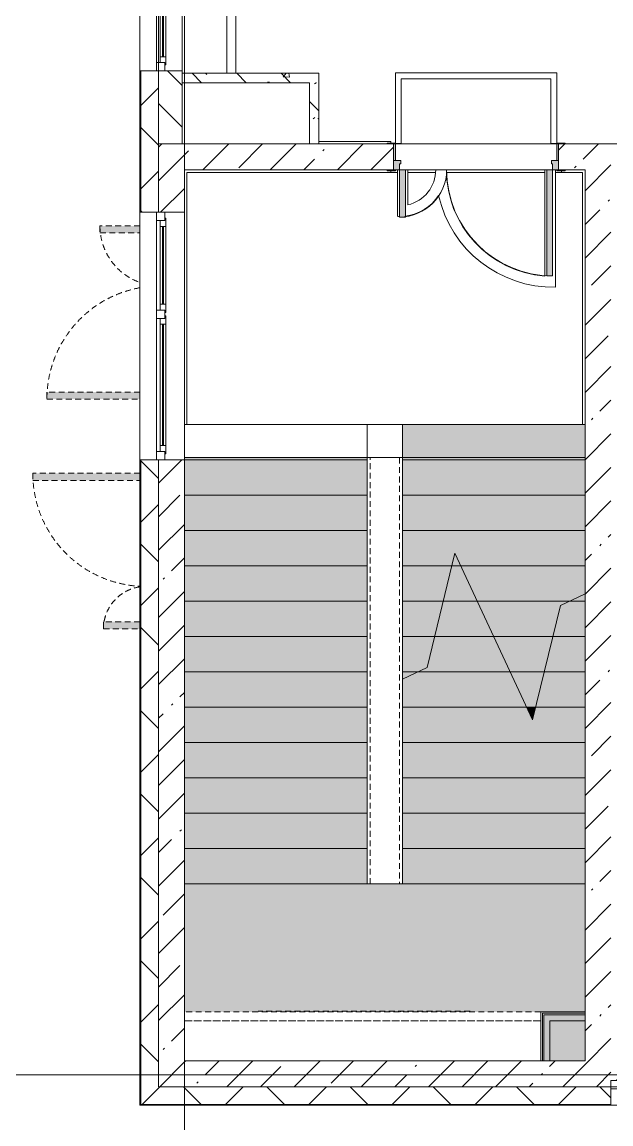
# Model space of a CAD drawing. Header units: millimetres. Extents: x 11693 to 241752, y -8553 to 29926.
# Drawn here: x 88470 to 93470, y -416 to 8935 of the extents above; entities that cross this region are included whole.
import ezdxf

# ---------------------------------------------------------------- set-up
doc = ezdxf.new("R2010")
doc.units = ezdxf.units.MM
doc.linetypes.add('200_ШТРИХ__ш1_п0_6_', pattern=[80, 50, -30])
doc.linetypes.add('Осевая', pattern=[1587.5, 317.5, -238.125, 793.75, -238.125])
for name, color, linetype, lineweight in [('A-DETL-MBND', 7, '200_ШТРИХ__ш1_п0_6_', 9), ('A-GLAZ-2', 7, 'Continuous', 5), ('A-WALL-2', 7, 'Continuous', 9), ('A-WALL-5', 7, 'Continuous', 5), ('I-WALL-3', 7, 'Continuous', 5), ('S-STRS-4', 7, 'Continuous', 5), ('S-STRS-MBND-1', 7, 'Continuous', 5), ('Оси', 7, 'Continuous', 9), ('Оси-2', 7, 'Осевая', 9)]:
    doc.layers.add(name, color=color, linetype=linetype, lineweight=lineweight)
for name, color, linetype, lineweight, true_color in [('A-DOOR-2', 7, 'Continuous', 5, 0xaaaaaa), ('A-DOOR-3', 7, 'Continuous', 5, 0xe2e2e2), ('A-DOOR-FRAM-2', 7, 'Continuous', 5, 0xe2e2e2), ('A-DOOR-FRAM-3', 7, 'Continuous', 5, 0xaaaaaa), ('A-FLOR-1', 7, 'Continuous', 5, 0xaaaaaa), ('I-WALL-2', 7, 'Continuous', 9, 0xe7e7e7), ('I-WALL-5', 7, 'Continuous', 5, 0x787878)]:
    doc.layers.add(name, color=color, linetype=linetype, lineweight=lineweight, true_color=true_color)
doc.layers.add('S-STRS-3', color=7, linetype='Continuous', lineweight=15, true_color=0xd7cdc4, transparency=1)
pattern_1 = [(45, (89739.8, 0), (-353.5534, 353.5534), []), (135, (89739.8, 0), (-353.5534, -353.5534), [])]
pattern_2 = [(45, (89739.8, 0), (-285.123, 285.123), []), (45, (90024.94, 0), (-285.123, 285.123), [504.031, -100.806, 16.764, -84.042])]
pattern_3 = [(135, (89739.8, 0), (-377.17, -377.17), [533.4, -88.9, 17.78, -88.9]), (135, (89739.8, 376.94), (-377.17, -377.17), []), (50, (89739.8, 0), (637.645, -55.787), [66.675, -733.425]), (355, (89739.8, 0), (-123.35, 668.7), [53.34, -586.74]), (100.451, (89792.95, -4.65), (514.3, 612.91), [56.665, -623.315]), (46.184, (89739.8, 177.8), (948.78, -147.15), [100.01, -1100.14]), (96.636, (89818.9, 165.5), (830.91, 866), [85, -934.97]), (351.184, (89739.8, 177.8), (830.92, 865.99), [80.01, -880.11]), (21, (89828.7, 133.35), (530.65, -357.928), [66.675, -733.425]), (326, (89828.7, 133.35), (216.31, 644.66), [53.34, -586.74]), (71.451, (89872.94, 103.5), (746.96, 286.724), [56.665, -623.315]), (37.5, (89739.81, 0), (10.8105, 295.9426), [16.764, -562.864, 16.764, -578.866, -588.962]), (37.5, (89739.81, 0), (10.8105, 295.9426), [-1175.258, 16.764, -572.198]), (7.5, (89739.8, 0), (233.869, 350.632), [16.764, -322.834, 16.764, -549.529, -224.472]), (7.5, (89739.8, 0), (233.869, 350.632), [-905.89, 16.764, -207.708]), (327.5, (89541.57, 0), (474.568, -20.051), [16.764, -205.486, 16.764, -676.656, -920.115]), (327.5, (89541.57, 0), (474.568, -20.051), [-915.67, 16.764, -903.35]), (317.5, (89452.67, 0), (518.452, 88.993), [16.764, -272.16, 16.764, -443.738, -653.415]), (317.5, (89452.67, 0), (518.452, 88.993), [-749.427, 16.764, -636.65])]

# ---------------------------------------------------------------- blocks, each defined once
blk = doc.blocks.new('120_Окно_СКБ_1Ст - 120_Окно_СКБ_1Ст 900х2500_h_-V81-Общий план 2 этажа с размещением фрагментов 2_1-2_7')
at = {"layer": 'A-GLAZ-2'}
for p, q in [((-450, -127), (-450, -57)), ((-450, -57), (-380, -57)), ((450, -57), (-450, -57)), ((-380, -57), (-380, -127)), ((380, -87), (-380, -87)), ((-380, -87), (-380, -127)), ((-330, -137), (-330, -87)), ((330, -137), (330, -87)), ((380, -127), (380, -57)), ((380, -57), (450, -57)), ((380, -127), (380, -87)), ((450, -57), (450, -127)), ((-380, -127), (-450, -127)), ((-450, -127), (-430, -127)), ((-380, -127), (-400, -127)), ((-400, -127), (-400, -137)), ((-400, -137), (400, -137)), ((400, -137), (-400, -137)), ((-330, -107), (330, -107)), ((330, -117), (-330, -117)), ((450, -127), (380, -127)), ((400, -127), (380, -127)), ((400, -137), (400, -127)), ((430, -127), (450, -127))]:
    blk.add_line(p, q, dxfattribs=at)
blk = doc.blocks.new('110_Дверь_СКБ_2Ст - Д-1 Лестничная клетка EIS60-24280000-Общий план 2 этажа с размещением фрагментов 2_1-2_7')
at = {"layer": 'A-DOOR-3'}
for points in [[(-637.5, 1010), (-637.5, 110), (-587.5, 110), (-587.5, 1010)], [(612.5, 510), (612.5, 110), (662.5, 110), (662.5, 510)], [(712.5, 30), (697.5, 30), (697.5, -110), (712.5, -110), (712.5, -66.3)]]:
    blk.add_hatch(color=256, dxfattribs=at).paths.add_polyline_path(points)
h = blk.add_hatch(color=256, dxfattribs=at)
h.paths.add_polyline_path([(662.5, 110), (662.5, 60), (652.5, 60), (652.5, 30), (712.5, 30), (712.5, 110)])
h.paths.add_polyline_path([(-637.5, 110), (-687.5, 110), (-687.5, 30), (-627.5, 30), (-627.5, 60), (-637.5, 60)])
at = {"layer": 'A-DOOR-FRAM-2'}
for points in [[(-742.5, 118), (-742.5, 110), (-672.5, 110), (-672.5, 118)], [(697.5, 118), (697.5, 110), (767.5, 110), (767.5, 118)], [(-672.5, 30), (-687.5, 30), (-687.5, -110), (-672.5, -110), (-672.5, -66.3)], [(-672.5, -110), (-742.5, -110), (-742.5, -118), (-672.5, -118)], [(697.5, -110), (697.5, -118), (767.5, -118), (767.5, -110)]]:
    blk.add_hatch(color=256, dxfattribs=at).paths.add_polyline_path(points)
at = {"layer": 'A-DOOR-2'}
for p, q in [((-637.5, 1010), (-637.5, 110)), ((-587.5, 1010), (-637.5, 1010)), ((-587.5, 110), (-587.5, 1010)), ((662.5, 510), (612.5, 510)), ((612.5, 510), (612.5, 110)), ((662.5, 110), (662.5, 510)), ((-637.5, 110), (-587.5, 110)), ((612.5, 110), (662.5, 110))]:
    blk.add_line(p, q, dxfattribs=at)
for centre, radius, start, end in [((-637.5, 110), 900, 0, 90), ((662.5, 110), 400, 90, 180)]:
    blk.add_arc(centre, radius, start, end, dxfattribs=at)
at = {"layer": 'A-DOOR-FRAM-3'}
for p, q in [((-672.5, 118), (-742.5, 118)), ((-742.5, 118), (-742.5, 110)), ((-742.5, 110), (-672.5, 110)), ((-637.5, 110), (-687.5, 110)), ((-687.5, 110), (-687.5, 30)), ((-672.5, 110), (-672.5, 118)), ((-637.5, 60), (-637.5, 110)), ((662.5, 110), (662.5, 60)), ((712.5, 110), (662.5, 110)), ((767.5, 118), (697.5, 118)), ((697.5, 118), (697.5, 110)), ((697.5, 110), (767.5, 110)), ((712.5, 30), (712.5, 110)), ((767.5, 110), (767.5, 118)), ((-687.5, 30), (-627.5, 30)), ((-672.5, 30), (-687.5, 30)), ((-687.5, 30), (-687.5, -110)), ((-672.5, -110), (-672.5, 30)), ((-627.5, 60), (-637.5, 60)), ((-627.5, 30), (-627.5, 60)), ((662.5, 60), (652.5, 60)), ((652.5, 60), (652.5, 30)), ((652.5, 30), (712.5, 30)), ((712.5, 30), (697.5, 30)), ((697.5, 30), (697.5, -110)), ((712.5, -110), (712.5, 30)), ((-672.5, -110), (-742.5, -110)), ((-742.5, -110), (-742.5, -118)), ((-742.5, -118), (-672.5, -118)), ((-687.5, -110), (-672.5, -110)), ((-672.5, -118), (-672.5, -110)), ((697.5, -110), (712.5, -110)), ((767.5, -110), (697.5, -110)), ((697.5, -110), (697.5, -118)), ((697.5, -118), (767.5, -118)), ((767.5, -118), (767.5, -110))]:
    blk.add_line(p, q, dxfattribs=at)
blk = doc.blocks.new('120_Окно_СКБ_2Ст - 120_Окно_СКБ_2Ст 2100х2500 _мал створка справа_-22445857-Общий план 2 этажа с размещением фрагментов 2_1-2_7')
at = {"layer": 'A-GLAZ-2'}
for p, q in [((-1050, -127), (-1050, -57)), ((-1050, -57), (-980, -57)), ((1050, -57), (-1050, -57)), ((-980, -57), (-980, -127)), ((150, -87), (-980, -87)), ((-980, -87), (-980, -127)), ((-930, -137), (-930, -87)), ((100, -137), (100, -87)), ((150, -127), (150, -57)), ((150, -57), (220, -57)), ((150, -127), (150, -87)), ((220, -57), (220, -127)), ((980, -87), (220, -87)), ((220, -87), (220, -127)), ((270, -137), (270, -87)), ((930, -137), (930, -87)), ((980, -127), (980, -57)), ((980, -57), (1050, -57)), ((980, -127), (980, -87)), ((1050, -57), (1050, -127)), ((-980, -127), (-1050, -127)), ((-1050, -127), (-1000, -127)), ((-980, -127), (-1000, -127)), ((-1000, -127), (-1000, -137)), ((-1000, -137), (170, -137)), ((170, -137), (-1000, -137)), ((-930, -107), (100, -107)), ((100, -117), (-930, -117)), ((220, -127), (150, -127)), ((170, -127), (150, -127)), ((170, -127), (200, -127)), ((170, -137), (170, -127)), ((220, -127), (200, -127)), ((200, -127), (200, -137)), ((200, -137), (1000, -137)), ((1000, -137), (200, -137)), ((270, -107), (930, -107)), ((930, -117), (270, -117)), ((1050, -127), (980, -127)), ((1000, -127), (980, -127)), ((1000, -127), (1050, -127)), ((1000, -137), (1000, -127))]:
    blk.add_line(p, q, dxfattribs=at)
blk = doc.blocks.new('120_Окно_СКБ_2Ст - 120_Окно_СКБ_2Ст 2100х2400 _мал створка справа_-22446225-Общий план 2 этажа с размещением фрагментов 2_1-2_7')
at = {"layer": 'A-GLAZ-2'}
for p, q in [((-1050, -127), (-1050, -57)), ((-1050, -57), (-980, -57)), ((1050, -57), (-1050, -57)), ((-980, -57), (-980, -127)), ((150, -87), (-980, -87)), ((-980, -87), (-980, -127)), ((-930, -137), (-930, -87)), ((100, -137), (100, -87)), ((150, -127), (150, -57)), ((150, -57), (220, -57)), ((150, -127), (150, -87)), ((220, -57), (220, -127)), ((980, -87), (220, -87)), ((220, -87), (220, -127)), ((270, -137), (270, -87)), ((930, -137), (930, -87)), ((980, -127), (980, -57)), ((980, -57), (1050, -57)), ((980, -127), (980, -87)), ((1050, -57), (1050, -127)), ((-980, -127), (-1050, -127)), ((-1050, -127), (-1000, -127)), ((-980, -127), (-1000, -127)), ((-1000, -127), (-1000, -137)), ((-1000, -137), (170, -137)), ((170, -137), (-1000, -137)), ((-930, -107), (100, -107)), ((100, -117), (-930, -117)), ((220, -127), (150, -127)), ((170, -127), (150, -127)), ((170, -127), (200, -127)), ((170, -137), (170, -127)), ((220, -127), (200, -127)), ((200, -127), (200, -137)), ((200, -137), (1000, -137)), ((1000, -137), (200, -137)), ((270, -107), (930, -107)), ((930, -117), (270, -117)), ((1050, -127), (980, -127)), ((1000, -127), (980, -127)), ((1000, -127), (1050, -127)), ((1000, -137), (1000, -127))]:
    blk.add_line(p, q, dxfattribs=at)
blk = doc.blocks.new('110_Дверь_СКБ_2Ст_Наружная - ДН-1_л__ Двухстворчатая 1350 х3200 _ЛК_ в свету с верхним остеклением 2-22796854-Общий план 2 этажа с размещением фрагментов 2_1-2_7')
at = {"layer": 'A-DETL-MBND'}
for points in [[(-715.5, 869), (-715.5, 79), (-655.5, 79), (-655.5, 869)], [(694.5, 419), (694.5, 79), (754.5, 79), (754.5, 419)]]:
    blk.add_hatch(color=256, dxfattribs=at).paths.add_polyline_path(points)
for p, q in [((-715.5, 869), (-715.5, 79)), ((-655.5, 869), (-715.5, 869)), ((-655.5, 79), (-655.5, 869)), ((754.5, 419), (694.5, 419)), ((694.5, 419), (694.5, 79)), ((754.5, 79), (754.5, 419))]:
    blk.add_line(p, q, dxfattribs=at)
for centre, radius, start, end in [((-715.5, -91), 960, 10.26296, 90), ((754.5, -91), 510, 90, 160.40155)]:
    blk.add_arc(centre, radius, start, end, dxfattribs=at)
blk = doc.blocks.new('110_Дверь_СКБ_2Ст_Наружная - ДН-3_л__ Двухстворчатая 1200 х3200 из подвала EI30-23666533-Общий план 2 этажа с размещением фрагментов 2_1-2_7')
at = {"layer": 'A-DETL-MBND'}
for points in [[(619.5, 79), (679.5, 79), (679.5, 989), (619.5, 989), (619.5, 834.9)], [(-640.5, 79), (-580.5, 79), (-580.5, 389), (-640.5, 389)]]:
    blk.add_hatch(color=256, dxfattribs=at).paths.add_polyline_path(points)
for p, q in [((679.5, 989), (619.5, 989)), ((619.5, 989), (619.5, 79)), ((679.5, 79), (679.5, 989)), ((-640.5, 389), (-640.5, 79)), ((-580.5, 389), (-640.5, 389)), ((-580.5, 79), (-580.5, 389))]:
    blk.add_line(p, q, dxfattribs=at)
for centre, radius, start, end in [((679.5, 29), 960, 90, 176.98148), ((-640.5, 29), 360, 8.16602, 90)]:
    blk.add_arc(centre, radius, start, end, dxfattribs=at)
blk = doc.blocks.new('Съемный металлический экран с перфорацией - E1-31419150-Общий план 2 этажа с размещением фрагментов 2_1-2_7')
at = {"layer": 'A-DETL-MBND'}
h = blk.add_hatch(dxfattribs=at)
h.set_pattern_fill('FP_170', color=256, style=0, pattern_type=2)
h.set_pattern_definition([(0, (-641.03, -520), (0, 254), [68.06, -371.882]), (60, (-514.03, -485.97), (-219.97, 127), [68.06, -371.882]), (120, (-480, -358.97), (-219.97, -127), [68.06, -371.88]), (30, (-572.97, -520), (-5e-05, 508), [68.06, -439.94]), (30, (-699.97, -300.03), (-5e-05, 508), [68.06, -439.94]), (150, (-641.03, -520), (-439.94, -254), [68.06, -439.94]), (150, (-514.03, -300.03), (-439.94, -254), [68.06, -439.94]), (90, (-480, -427.03), (-439.94, 254), [68.06, -439.94]), (90, (-734, -427.03), (-439.94, 254), [68.06, -439.94])])
h.paths.add_polyline_path([(1800, 15), (1800, 20), (0, 15)])
blk.add_line((1800, 20), (0, 20), dxfattribs=at)
blk = doc.blocks.new('Зашивка приборов отопления15 - Зашивка приборов отопления-33281080-Общий план 2 этажа с размещением фрагментов 2_1-2_7')
at = {"layer": 'A-DETL-MBND'}
for p, q in [((3135, 535), (110, 535)), ((3135, 460), (110, 460)), ((110, 460), (3135, 460))]:
    blk.add_line(p, q, dxfattribs=at)
blk = doc.blocks.new('Зашивка приборов отопления42 - Зашивка приборов отопления-33374801-Общий план 2 этажа с размещением фрагментов 2_1-2_7')
at = {"layer": 'A-WALL-5'}
for p, q in [((37471.9, 23439), (35371.9, 23439)), ((37471.9, 23079), (37471.9, 23439)), ((35371.9, 23079), (37471.9, 23079)), ((37471.9, 23079), (35371.9, 23079)), ((35371.9, 23004), (37471.9, 23004)), ((37471.9, 23004), (37471.9, 23079))]:
    blk.add_line(p, q, dxfattribs=at)

msp = doc.modelspace()

# ---------------------------------------------------------------- hatches: boundary and pattern name
at = {"layer": 'A-WALL-5'}
h = msp.add_hatch(dxfattribs=at)
h.set_pattern_fill('FP_49', color=256, style=0, pattern_type=2)
h.set_pattern_definition(pattern_1)
h.paths.add_polyline_path([(89629.8, -100), (89629.8, 5220), (89479.8, 5220), (89479.8, -100)])
h.paths.add_polyline_path([(89479.8, 7320), (89629.8, 7320), (89629.8, 8520), (89479.8, 8520), (89479.8, 7856.3)])
h.paths.add_polyline_path([(89479.8, 10620), (89629.8, 10620), (89629.8, 10900), (89479.8, 10895.5)])
h = msp.add_hatch(dxfattribs=at)
h.set_pattern_fill('FP_59', color=256, style=0, pattern_type=2)
h.set_pattern_definition([(135, (89739.81, 0), (-176.7767, -176.7767), [])])
h.paths.add_polyline_path([(89739.9, 7900), (89829.8, 7900), (89829.8, 8520), (89629.8, 8520), (89629.8, 7900)])
h.paths.add_polyline_path([(89739.9, 10620), (89829.8, 10620), (89829.8, 10900), (89629.8, 10895.5), (89629.8, 10620)])
h = msp.add_hatch(dxfattribs=at)
h.set_pattern_fill('FP_49', color=256, style=0, pattern_type=2)
h.set_pattern_definition(pattern_1)
h.paths.add_polyline_path([(165439.8, -250), (165439.8, -100), (161299.8, -100), (161299.8, -250), (164493.3, -250)])
h.paths.add_polyline_path([(160399.8, -250), (160397.2, -100), (156799.8, -100), (156799.8, -250), (160397.2, -250)])
h.paths.add_polyline_path([(155277.1, -250), (155899.8, -250), (155899.8, -100), (154899.8, -100), (154899.8, -250)])
h.paths.add_polyline_path([(148549.8, -250), (148549.8, -100), (147799.8, -100), (147799.8, -250), (148109, -250)])
h.paths.add_polyline_path([(150649.8, -250), (151799.8, -250), (151799.8, -100), (150649.8, -100)])
h.paths.add_polyline_path([(142149.8, -250), (143049.8, -250), (143049.8, -100), (141649.8, -100), (141649.8, -250), (141964.9, -250)])
h.paths.add_polyline_path([(146899.8, -250), (146899.8, -100), (146149.8, -100), (146149.8, -250), (146649.8, -250)])
h.paths.add_polyline_path([(134796.7, -250), (135049.8, -250), (135049.8, -100), (134676.1, -100), (134676.1, -250)])
h.paths.add_polyline_path([(138549.8, -250), (138549.8, -100), (137149.8, -100), (137149.8, -250), (137868.8, -250)])
h.paths.add_polyline_path([(132748.7, -250), (133776.1, -250), (133772.7, -100), (132399.8, -100), (132399.8, -250)])
h.paths.add_polyline_path([(128779.8, -250), (129299.8, -250), (129299.8, -100), (127729.8, -100), (127729.8, -250), (128652.6, -250)])
h.paths.add_polyline_path([(122749.8, -250), (123609.8, -250), (123609.8, -100), (122749.8, -100)])
h.paths.add_polyline_path([(125629.8, -250), (125629.8, -100), (124509.8, -100), (124509.8, -250), (125580.6, -250)])
h.paths.add_polyline_path([(115899.8, -250), (116149.6, -250), (116149.6, -100), (114549.8, -100), (114549.8, -250), (115340.4, -250)])
h.paths.add_polyline_path([(119436.5, -250), (120649.8, -250), (120649.8, -100), (118949.6, -100), (118949.6, -250)])
h.paths.add_polyline_path([(112268.3, -250), (112449.8, -250), (112449.8, -100), (111349.8, -100), (111349.8, -250)])
h.paths.add_polyline_path([(108172.2, -250), (108549.8, -250), (108549.8, -100), (107899.8, -100), (107899.8, -250)])
h.paths.add_polyline_path([(105849.8, -250), (106999.8, -250), (106999.8, -100), (105849.8, -100)])
h.paths.add_polyline_path([(102028.1, -250), (102749.8, -250), (102749.8, -100), (101399.8, -100), (101399.8, -250)])
h.paths.add_polyline_path([(98299.8, -250), (98299.8, -100), (94369.8, -100), (94369.8, -250), (96908, -250)])
h.paths.add_polyline_path([(93469.8, -250), (93469.8, -100), (89479.8, -100), (89479.8, -250), (93324, -250)])
at = {"layer": 'I-WALL-2'}
for points in [[(93249.8, 460), (93249.8, 510), (92899.8, 510), (92899.8, 460), (92949.8, 460)], [(92949.8, 120), (92949.8, 460), (92899.8, 460), (92899.8, 120)]]:
    msp.add_hatch(color=256, dxfattribs=at).paths.add_polyline_path(points)
at = {"layer": 'I-WALL-3'}
h = msp.add_hatch(dxfattribs=at)
h.set_pattern_fill('FP_57', color=256, style=0, pattern_type=2)
h.set_pattern_definition(pattern_2)
h.paths.add_polyline_path([(89629.8, -100), (89849.8, -100), (89849.8, 5220), (89629.8, 5220), (89629.8, 1170.2)])
h.paths.add_polyline_path([(89629.8, 7320), (89849.8, 7320), (89849.8, 7900), (89629.8, 7900), (89629.8, 7856.3)])
h = msp.add_hatch(dxfattribs=at)
h.set_pattern_fill('FP_57', color=256, style=0, pattern_type=2)
h.set_pattern_definition(pattern_2)
h.paths.add_polyline_path([(89849.8, 7680), (91624.8, 7680), (91624.8, 7900), (89849.8, 7900)])
h.paths.add_polyline_path([(93024.8, 7680), (93249.8, 7680), (93249.8, 7900), (93024.8, 7900), (93024.8, 7730)])
h = msp.add_hatch(dxfattribs=at)
h.set_pattern_fill('FP_57', color=256, style=0, pattern_type=2)
h.set_pattern_definition(pattern_2)
h.paths.add_polyline_path([(93324, -100), (93469.8, -100), (93469.8, 7900), (93249.8, 7900), (93249.8, -100)])
h = msp.add_hatch(dxfattribs=at)
h.set_pattern_fill('FP_57', color=256, style=0, pattern_type=2)
h.set_pattern_definition(pattern_2)
h.paths.add_polyline_path([(93249.8, -100), (93249.8, 120), (89849.8, 120), (89849.8, -100), (92812, -100)])
at = {"layer": 'I-WALL-5'}
h = msp.add_hatch(dxfattribs=at)
h.set_pattern_fill('FP_68', color=256, style=0, pattern_type=2)
h.set_pattern_definition(pattern_3)
h.paths.add_polyline_path([(90763.9, 8420), (90989.8, 8420), (90989.8, 8500), (89829.8, 8500), (89829.8, 8420)])
h = msp.add_hatch(dxfattribs=at)
h.set_pattern_fill('FP_68', color=256, style=0, pattern_type=2)
h.set_pattern_definition(pattern_3)
h.paths.add_polyline_path([(90989.8, 7900), (90989.8, 8420), (90909.8, 8420), (90909.8, 7900)])
at = {"layer": 'S-STRS-3'}
for points in [[(91699.8, 5220), (93249.8, 5220), (93249.8, 5520), (91699.8, 5520)], [(91399.8, 5220), (91399.8, 5237.9), (89849.8, 5237.9), (89849.8, 5220), (90763.9, 5220)], [(92812, 5220), (93249.8, 5220), (93249.8, 5237.9), (91699.8, 5237.9), (91699.8, 5220)], [(91399.8, 4920), (91399.8, 5220), (89849.8, 5220), (89849.8, 4920), (90763.9, 4920)], [(91699.8, 4920), (93249.8, 4920), (93249.8, 5220), (91699.8, 5220)], [(91699.8, 4920), (93249.8, 4920), (93249.8, 5220), (91699.8, 5220)], [(91399.8, 4620), (91399.8, 4920), (89849.8, 4920), (89849.8, 4620), (90763.9, 4620)], [(92812, 4620), (93249.8, 4620), (93249.8, 4920), (91699.8, 4920), (91699.8, 4620), (92195, 4620)], [(92812, 4620), (93249.8, 4620), (93249.8, 4920), (91699.8, 4920), (91699.8, 4620), (92195, 4620)], [(91399.8, 4320), (91399.8, 4620), (89849.8, 4620), (89849.8, 4320), (90763.9, 4320)], [(91699.8, 4320), (92118.4, 4320), (92144.6, 4428.1), (92195, 4320), (93249.8, 4320), (93249.8, 4620), (91699.8, 4620)], [(92118.4, 4320), (93249.8, 4320), (93249.8, 4620), (91699.8, 4620), (91699.8, 4320), (92045.5, 4320)], [(90763.9, 4020), (91399.8, 4020), (91399.8, 4320), (89849.8, 4320), (89849.8, 4020)], [(92334.9, 4020), (93249.8, 4020), (93249.8, 4320), (91699.8, 4320), (91699.8, 4020), (92195, 4020)], [(91399.8, 3720), (91399.8, 4020), (89849.8, 4020), (89849.8, 3720), (90763.9, 3720)], [(92977.1, 3720), (93249.8, 3720), (93249.8, 4020), (91699.8, 4020), (91699.8, 3720), (92812, 3720)], [(91399.8, 3420), (91399.8, 3720), (89849.8, 3720), (89849.8, 3420)], [(91972.6, 3420), (93249.8, 3420), (93249.8, 3720), (91699.8, 3720), (91699.8, 3420), (91908.4, 3420)], [(89849.8, 3120), (91399.8, 3120), (91399.8, 3420), (89849.8, 3420)], [(91908.4, 3120), (93249.8, 3120), (93249.8, 3420), (91699.8, 3420), (91699.8, 3120), (91831.5, 3120)], [(89849.8, 2820), (91399.8, 2820), (91399.8, 3120), (89849.8, 3120)], [(93249.8, 2820), (93249.8, 3120), (91699.8, 3120), (91699.8, 2820), (92904.2, 2820)], [(92805, 3011.9), (92831.2, 3120), (92754.6, 3120)], [(89849.8, 2520), (91399.8, 2520), (91399.8, 2820), (89849.8, 2820)], [(91699.8, 2520), (93249.8, 2520), (93249.8, 2820), (91699.8, 2820)], [(91399.8, 2220), (91399.8, 2520), (89849.8, 2520), (89849.8, 2220)], [(93249.8, 2220), (93249.8, 2520), (91699.8, 2520), (91699.8, 2220), (92812, 2220)], [(91399.8, 1920), (91399.8, 2220), (89849.8, 2220), (89849.8, 1920)], [(91699.8, 1920), (93249.8, 1920), (93249.8, 2220), (91699.8, 2220)], [(89849.8, 1620), (91399.8, 1620), (91399.8, 1920), (89849.8, 1920)], [(93249.8, 1620), (93249.8, 1920), (91699.8, 1920), (91699.8, 1620), (92812, 1620)]]:
    msp.add_hatch(color=256, dxfattribs=at).paths.add_polyline_path(points)
h = msp.add_hatch(color=256, dxfattribs=at)
h.paths.add_polyline_path([(93118.2, 4020), (93249.8, 4081.4), (93249.8, 4320), (92195, 4320), (92334.9, 4020), (93041.3, 4020)])
h.paths.add_polyline_path([(91699.8, 4020), (92045.5, 4020), (92118.4, 4320), (91699.8, 4320)])
h = msp.add_hatch(color=256, dxfattribs=at)
h.paths.add_polyline_path([(91699.8, 3720), (91972.6, 3720), (92045.5, 4020), (91699.8, 4020)])
h.paths.add_polyline_path([(92977.1, 3720), (93041.3, 3984.1), (93118.2, 4020), (92334.9, 4020), (92474.8, 3720), (92812, 3720)])
h = msp.add_hatch(color=256, dxfattribs=at)
h.paths.add_polyline_path([(92614.7, 3420), (92904.2, 3420), (92977.1, 3720), (92474.8, 3720), (92530.1, 3601.5)])
h.paths.add_polyline_path([(91699.8, 3420), (91831.5, 3420), (91908.4, 3455.9), (91972.6, 3720), (91699.8, 3720), (91699.8, 3601.5)])
h = msp.add_hatch(color=256, dxfattribs=at)
h.paths.add_polyline_path([(92812, 3120), (92831.2, 3120), (92904.2, 3420), (92614.7, 3420), (92754.6, 3120)])
h.paths.add_polyline_path([(91699.8, 3358.6), (91831.5, 3420), (91699.8, 3420)])
h = msp.add_hatch(color=256, dxfattribs=at)
h.paths.add_polyline_path([(93249.8, 120), (93247.5, 460), (92949.8, 460), (92949.8, 120), (93237.1, 120)])
h.paths.add_polyline_path([(92821, 535), (93249.8, 535), (93249.8, 1620), (89849.8, 1620), (89849.8, 535), (92812, 535)])

# ---------------------------------------------------------------- linework, layer by layer
at = {"layer": 'A-DETL-MBND'}
for p, q in [((91424.8, 1620), (91424.8, 5237.9)), ((91674.8, 5237.9), (91674.8, 1620)), ((91424.8, 1620), (91674.8, 1620))]:
    msp.add_line(p, q, dxfattribs=at)
at = {"layer": 'A-FLOR-1'}
for p, q in [((91639.4, 8503.9), (91639.4, 7908)), ((93009.3, 8503.9), (91639.4, 8503.9)), ((91689.4, 7903.9), (91689.4, 8453.9)), ((91689.4, 8453.9), (92959.3, 8453.9)), ((92959.3, 8453.9), (92959.3, 7903.9)), ((93009.3, 7903.9), (93009.3, 8503.9)), ((90989.8, 7920), (91599.8, 7920)), ((91599.8, 7920), (91599.8, 7908)), ((91639.8, 7903.9), (91689.4, 7903.9)), ((92959.3, 7903.9), (93009.3, 7903.9)), ((91599.8, 7672), (91599.8, 7659)), ((91656.6, 7680), (91656.6, 7285.7)), ((91746.6, 7680.2), (91674.8, 7680.2)), ((91746.6, 7383), (91746.6, 7680.2)), ((92072.8, 7680.2), (91982.8, 7680.2)), ((92974.8, 7680.2), (92907.8, 7680.2)), ((92907.8, 7680.2), (92907.8, 6777.9)), ((92997.8, 6685.4), (92997.8, 7680)), ((93049.8, 7659), (93049.8, 7672)), ((91656.6, 7659), (89869.8, 7659)), ((89869.8, 7659), (89869.8, 5520)), ((91746.6, 7659), (91980.8, 7659)), ((92074, 7659), (92907.8, 7659)), ((93228.8, 7659), (92997.8, 7659)), ((93228.8, 5520), (93228.8, 7659)), ((89869.8, 5520), (93228.8, 5520)), ((89849.8, 5237.9), (93249.8, 5237.9))]:
    msp.add_line(p, q, dxfattribs=at)
for centre, radius, start, end in [((91677.8, 7680.2), 305, 283.0427, 0), ((92977.8, 7680.2), 905, 180, 265.56313), ((91677.8, 7680.2), 395, 276.84991, 326.45952), ((92977.8, 7680.2), 995, 192.67054, 271.1511), ((91677.8, 7680.2), 395, 266.92799, 269.56999)]:
    msp.add_arc(centre, radius, start, end, dxfattribs=at)
at = {"layer": 'A-WALL-2'}
for p, q in [((89476.8, 8520), (89476.8, 7320)), ((89479.8, 8520), (89479.8, 7320)), ((89629.8, 8520), (89629.8, 7320)), ((89829.8, 8500), (89829.8, 8420)), ((89629.8, 7900), (89829.8, 7900)), ((90909.8, 7900), (90989.8, 7900)), ((89476.8, 5220), (89476.8, -253)), ((89479.8, 5220), (89479.8, -250)), ((89629.8, 5220), (89629.8, -100)), ((92887.3, 522.5), (93249.8, 522.5)), ((92887.3, 120), (92887.3, 522.5)), ((92899.8, 510), (93249.8, 510)), ((92899.8, 120), (92899.8, 510)), ((93249.8, 460), (93249.8, 535)), ((92874.8, 120), (92949.8, 120)), ((89476.8, -253), (93469.8, -253)), ((89479.8, -250), (93469.8, -250))]:
    msp.add_line(p, q, dxfattribs=at)
at = {"layer": 'A-WALL-5'}
for p, q in [((89471.8, 10895.5), (89471.8, -258)), ((89829.8, 10900), (89829.8, 8500)), ((89829.8, 8520), (89471.8, 8520)), ((89829.8, 7900), (89829.8, 8420)), ((89471.8, 7320), (89629.8, 7320)), ((89629.8, 5220), (89471.8, 5220)), ((93469.8, -100), (89629.8, -100)), ((93469.8, -258), (93469.8, -100)), ((89471.8, -258), (107899.8, -258))]:
    msp.add_line(p, q, dxfattribs=at)
at = {"layer": 'I-WALL-3'}
for p, q in [((89629.8, 8520), (89629.8, 10620)), ((89849.8, 10620), (89849.8, 8500)), ((90989.8, 8500), (89829.8, 8500)), ((89829.8, 8420), (90909.8, 8420)), ((89849.8, 8420), (89849.8, 7900)), ((90909.8, 8420), (90909.8, 7900)), ((90989.8, 7900), (90989.8, 8500)), ((90909.8, 7900), (89829.8, 7900)), ((91569.8, 7900), (90989.8, 7900)), ((91639.8, 7900), (93009.8, 7900)), ((93769.8, 7900), (93079.8, 7900)), ((89849.8, 120), (89849.8, 7680)), ((89849.8, 7680), (91569.8, 7680)), ((91982.8, 7680), (91746.6, 7680)), ((92907.8, 7680), (92072.5, 7680)), ((93079.8, 7680), (93249.8, 7680)), ((93249.8, 7680), (93249.8, 535)), ((89629.8, 7320), (89849.8, 7320)), ((89849.8, 5220), (89629.8, 5220)), ((93249.8, 535), (92874.8, 535)), ((92874.8, 535), (92874.8, 120)), ((92949.8, 460), (93249.8, 460)), ((92949.8, 120), (92949.8, 460)), ((93249.8, 460), (93249.8, 120)), ((92874.8, 120), (89849.8, 120)), ((93249.8, 120), (92949.8, 120)), ((93469.8, -100), (94369.8, -100))]:
    msp.add_line(p, q, dxfattribs=at)
at = {"layer": 'S-STRS-4'}
for p, q in [((89849.8, 5520), (91399.8, 5520)), ((93249.8, 5520), (91699.8, 5520)), ((91699.8, 5520), (91699.8, 5220)), ((93249.8, 5520), (91699.8, 5520)), ((91399.8, 5220), (91399.8, 5237.9)), ((91699.8, 5237.9), (91699.8, 5220)), ((89849.8, 5220), (91399.8, 5220)), ((89849.8, 5220), (91399.8, 5220)), ((91399.8, 4920), (91399.8, 5220)), ((91699.8, 5220), (91699.8, 4920)), ((93249.8, 5220), (91699.8, 5220)), ((93249.8, 5220), (91699.8, 5220)), ((91699.8, 5220), (91699.8, 4920)), ((93249.8, 5220), (91699.8, 5220)), ((93249.8, 5220), (91699.8, 5220)), ((89849.8, 4920), (91399.8, 4920)), ((89849.8, 4920), (91399.8, 4920)), ((91399.8, 4620), (91399.8, 4920)), ((91699.8, 4920), (91699.8, 4620)), ((93249.8, 4920), (91699.8, 4920)), ((93249.8, 4920), (91699.8, 4920)), ((91699.8, 4920), (91699.8, 4620)), ((93249.8, 4920), (91699.8, 4920)), ((93249.8, 4920), (91699.8, 4920)), ((89849.8, 4620), (91399.8, 4620)), ((89849.8, 4620), (91399.8, 4620)), ((91399.8, 4320), (91399.8, 4620)), ((91699.8, 4620), (91699.8, 4320)), ((93249.8, 4620), (91699.8, 4620)), ((93249.8, 4620), (91699.8, 4620)), ((91699.8, 4620), (91699.8, 4320)), ((93249.8, 4620), (91699.8, 4620)), ((93249.8, 4620), (91699.8, 4620)), ((89849.8, 4320), (91399.8, 4320)), ((89849.8, 4320), (91399.8, 4320)), ((91399.8, 4020), (91399.8, 4320)), ((91699.8, 4320), (91699.8, 4020)), ((92118.4, 4320), (91699.8, 4320)), ((92118.4, 4320), (91699.8, 4320)), ((91699.8, 4320), (91699.8, 4020)), ((92118.4, 4320), (91699.8, 4320)), ((92118.4, 4320), (91699.8, 4320)), ((92195, 4320), (92118.4, 4320)), ((92195, 4320), (92118.4, 4320)), ((93249.8, 4320), (92195, 4320)), ((93249.8, 4320), (92195, 4320)), ((93249.8, 4320), (92195, 4320)), ((93249.8, 4320), (92195, 4320)), ((89849.8, 4020), (91399.8, 4020)), ((89849.8, 4020), (91399.8, 4020)), ((91399.8, 3720), (91399.8, 4020)), ((91699.8, 4020), (91699.8, 3720)), ((92045.5, 4020), (91699.8, 4020)), ((92045.5, 4020), (91699.8, 4020)), ((91699.8, 4020), (91699.8, 3720)), ((92045.5, 4020), (91699.8, 4020)), ((92045.5, 4020), (91699.8, 4020)), ((92334.9, 4020), (92045.5, 4020)), ((92334.9, 4020), (92045.5, 4020)), ((93118.2, 4020), (92334.9, 4020)), ((93118.2, 4020), (92334.9, 4020)), ((93118.2, 4020), (92334.9, 4020)), ((93118.2, 4020), (92334.9, 4020)), ((93249.8, 4020), (93118.2, 4020)), ((93249.8, 4020), (93118.2, 4020)), ((89849.8, 3720), (91399.8, 3720)), ((89849.8, 3720), (91399.8, 3720)), ((91399.8, 3420), (91399.8, 3720)), ((91699.8, 3720), (91699.8, 3420)), ((91972.6, 3720), (91699.8, 3720)), ((91972.6, 3720), (91699.8, 3720)), ((91699.8, 3720), (91699.8, 3420)), ((91972.6, 3720), (91699.8, 3720)), ((91972.6, 3720), (91699.8, 3720)), ((92474.8, 3720), (91972.6, 3720)), ((92474.8, 3720), (91972.6, 3720)), ((92977.1, 3720), (92474.8, 3720)), ((92977.1, 3720), (92474.8, 3720)), ((92977.1, 3720), (92474.8, 3720)), ((92977.1, 3720), (92474.8, 3720)), ((93249.8, 3720), (92977.1, 3720)), ((93249.8, 3720), (92977.1, 3720)), ((89849.8, 3420), (91399.8, 3420)), ((89849.8, 3420), (91399.8, 3420)), ((91399.8, 3120), (91399.8, 3420)), ((91699.8, 3420), (91699.8, 3358.6)), ((91831.5, 3420), (91699.8, 3420)), ((91831.5, 3420), (91699.8, 3420)), ((91699.8, 3420), (91699.8, 3358.6)), ((91831.5, 3420), (91699.8, 3420)), ((91831.5, 3420), (91699.8, 3420)), ((92614.7, 3420), (91831.5, 3420)), ((92614.7, 3420), (91831.5, 3420)), ((92904.2, 3420), (92614.7, 3420)), ((92904.2, 3420), (92614.7, 3420)), ((92904.2, 3420), (92614.7, 3420)), ((92904.2, 3420), (92614.7, 3420)), ((93249.8, 3420), (92904.2, 3420)), ((93249.8, 3420), (92904.2, 3420)), ((91699.8, 3358.6), (91699.8, 3120)), ((89849.8, 3120), (91399.8, 3120)), ((89849.8, 3120), (91399.8, 3120)), ((91399.8, 2820), (91399.8, 3120)), ((91699.8, 3120), (91699.8, 2820)), ((92754.6, 3120), (91699.8, 3120)), ((92754.6, 3120), (91699.8, 3120)), ((92831.2, 3120), (92754.6, 3120)), ((92831.2, 3120), (92754.6, 3120)), ((92831.2, 3120), (92754.6, 3120)), ((92831.2, 3120), (92754.6, 3120)), ((93249.8, 3120), (92831.2, 3120)), ((93249.8, 3120), (92831.2, 3120)), ((89849.8, 2820), (91399.8, 2820)), ((89849.8, 2820), (91399.8, 2820)), ((91399.8, 2520), (91399.8, 2820)), ((91699.8, 2820), (91699.8, 2520)), ((93249.8, 2820), (91699.8, 2820)), ((93249.8, 2820), (91699.8, 2820)), ((89849.8, 2520), (91399.8, 2520)), ((89849.8, 2520), (91399.8, 2520)), ((91399.8, 2220), (91399.8, 2520)), ((91699.8, 2520), (91699.8, 2220)), ((93249.8, 2520), (91699.8, 2520)), ((93249.8, 2520), (91699.8, 2520)), ((89849.8, 2220), (91399.8, 2220)), ((89849.8, 2220), (91399.8, 2220)), ((91399.8, 1920), (91399.8, 2220)), ((91699.8, 2220), (91699.8, 1920)), ((93249.8, 2220), (91699.8, 2220)), ((93249.8, 2220), (91699.8, 2220)), ((89849.8, 1920), (91399.8, 1920)), ((89849.8, 1920), (91399.8, 1920)), ((91399.8, 1620), (91399.8, 1920)), ((91699.8, 1920), (91699.8, 1620)), ((93249.8, 1920), (91699.8, 1920)), ((93249.8, 1920), (91699.8, 1920)), ((89849.8, 1620), (91399.8, 1620)), ((89849.8, 1620), (91399.8, 1620)), ((91699.8, 1620), (91399.8, 1620)), ((93249.8, 1620), (91699.8, 1620)), ((93249.8, 1620), (91699.8, 1620))]:
    msp.add_line(p, q, dxfattribs=at)
at = {"layer": 'S-STRS-MBND-1'}
for p, q in [((89849.8, 5520), (91399.8, 5520)), ((89849.8, 1620), (89849.8, 5520)), ((91399.8, 1620), (91399.8, 5520)), ((89849.8, 5220), (91399.8, 5220)), ((89849.8, 5220), (91399.8, 5220)), ((89849.8, 4920), (91399.8, 4920)), ((89849.8, 4920), (91399.8, 4920)), ((89849.8, 4620), (91399.8, 4620)), ((89849.8, 4620), (91399.8, 4620)), ((91908.4, 3455.9), (92144.6, 4428.1)), ((92144.6, 4428.1), (92805, 3011.9)), ((89849.8, 4320), (91399.8, 4320)), ((89849.8, 4320), (91399.8, 4320)), ((92195, 4320), (92118.4, 4320)), ((92195, 4320), (92118.4, 4320)), ((93041.3, 3984.1), (93249.8, 4081.4)), ((89849.8, 4020), (91399.8, 4020)), ((89849.8, 4020), (91399.8, 4020)), ((92334.9, 4020), (92045.5, 4020)), ((92334.9, 4020), (92045.5, 4020)), ((92805, 3011.9), (93041.3, 3984.1)), ((93249.8, 4020), (93118.2, 4020)), ((93249.8, 4020), (93118.2, 4020)), ((89849.8, 3720), (91399.8, 3720)), ((89849.8, 3720), (91399.8, 3720)), ((92474.8, 3720), (91972.6, 3720)), ((92474.8, 3720), (91972.6, 3720)), ((93249.8, 3720), (92977.1, 3720)), ((93249.8, 3720), (92977.1, 3720)), ((89849.8, 3420), (91399.8, 3420)), ((89849.8, 3420), (91399.8, 3420)), ((91699.8, 3358.6), (91908.4, 3455.9)), ((92614.7, 3420), (91831.5, 3420)), ((92614.7, 3420), (91831.5, 3420)), ((93249.8, 3420), (92904.2, 3420)), ((93249.8, 3420), (92904.2, 3420)), ((93249.8, 3420), (93249.8, 1620)), ((91699.8, 3358.6), (91699.8, 1620)), ((89849.8, 3120), (91399.8, 3120)), ((89849.8, 3120), (91399.8, 3120)), ((92754.6, 3120), (91699.8, 3120)), ((92754.6, 3120), (91699.8, 3120)), ((93249.8, 3120), (92831.2, 3120)), ((93249.8, 3120), (92831.2, 3120)), ((89849.8, 2820), (91399.8, 2820)), ((89849.8, 2820), (91399.8, 2820)), ((93249.8, 2820), (91699.8, 2820)), ((93249.8, 2820), (91699.8, 2820)), ((89849.8, 2520), (91399.8, 2520)), ((89849.8, 2520), (91399.8, 2520)), ((93249.8, 2520), (91699.8, 2520)), ((93249.8, 2520), (91699.8, 2520)), ((89849.8, 2220), (91399.8, 2220)), ((89849.8, 2220), (91399.8, 2220)), ((93249.8, 2220), (91699.8, 2220)), ((93249.8, 2220), (91699.8, 2220)), ((89849.8, 1920), (91399.8, 1920)), ((89849.8, 1920), (91399.8, 1920)), ((93249.8, 1920), (91699.8, 1920)), ((93249.8, 1920), (91699.8, 1920)), ((89849.8, 1620), (89849.8, 120)), ((89849.8, 1620), (91399.8, 1620)), ((89849.8, 1620), (91399.8, 1620)), ((91699.8, 1620), (91399.8, 1620)), ((93249.8, 1620), (91699.8, 1620)), ((93249.8, 1620), (91699.8, 1620)), ((93249.8, 120), (93249.8, 1620)), ((89849.8, 120), (93249.8, 120))]:
    msp.add_line(p, q, dxfattribs=at)
at = {"layer": 'Оси'}
for p, q in [((89849.8, 5439), (89849.8, 15380)), ((89849.8, -4552.8), (89849.8, 5388.2)), ((83512.2, 0), (96012.2, 0))]:
    msp.add_line(p, q, dxfattribs=at)
at = {"layer": 'Оси-2'}
msp.add_line((89849.8, 5388.2), (89849.8, 5439), dxfattribs=at)

# ---------------------------------------------------------------- block references
at = {"layer": 'A-DETL-MBND', "rotation": 89.99999999999991}
for name, p in [('110_Дверь_СКБ_2Ст_Наружная - ДН-1_л__ Двухстворчатая 1350 х3200 _ЛК_ в свету с верхним остеклением 2-22796854-Общий план 2 этажа с размещением фрагментов 2_1-2_7', (89550.8, 6450.5)), ('110_Дверь_СКБ_2Ст_Наружная - ДН-3_л__ Двухстворчатая 1200 х3200 из подвала EI30-23666533-Общий план 2 этажа с размещением фрагментов 2_1-2_7', (89550.8, 4425.5))]:
    msp.add_blockref(name, p, dxfattribs=at)
at = {"layer": 'A-DETL-MBND'}
for name, p in [('Зашивка приборов отопления15 - Зашивка приборов отопления-33281080-Общий план 2 этажа с размещением фрагментов 2_1-2_7', (89739.8, 0)), ('Съемный металлический экран с перфорацией - E1-31419150-Общий план 2 этажа с размещением фрагментов 2_1-2_7', (90473.8, 520))]:
    msp.add_blockref(name, p, dxfattribs=at)
at = {"layer": 'A-DOOR-2', "rotation": 180}
msp.add_blockref('110_Дверь_СКБ_2Ст - Д-1 Лестничная клетка EIS60-24280000-Общий план 2 этажа с размещением фрагментов 2_1-2_7', (92337.3, 7790), dxfattribs=at)
at = {"layer": 'A-GLAZ-2'}
for name, p, rotation in [('120_Окно_СКБ_2Ст - 120_Окно_СКБ_2Ст 2100х2500 _мал створка справа_-22445857-Общий план 2 этажа с размещением фрагментов 2_1-2_7', (89554.8, 9570), 89.99999999999993), ('120_Окно_СКБ_2Ст - 120_Окно_СКБ_2Ст 2100х2400 _мал створка справа_-22446225-Общий план 2 этажа с размещением фрагментов 2_1-2_7', (89554.8, 6270), 89.99999999999993), ('120_Окно_СКБ_1Ст - 120_Окно_СКБ_1Ст 900х2500_h_-V81-Общий план 2 этажа с размещением фрагментов 2_1-2_7', (93919.8, -175), 180)]:
    msp.add_blockref(name, p, dxfattribs=dict(at, rotation=rotation))
at = {"layer": 'A-WALL-5', "rotation": 90.0000000000001}
msp.add_blockref('Зашивка приборов отопления42 - Зашивка приборов отопления-33374801-Общий план 2 этажа с размещением фрагментов 2_1-2_7', (113288.8, -26871.9), dxfattribs=at)

doc.saveas('drawing.dxf')
